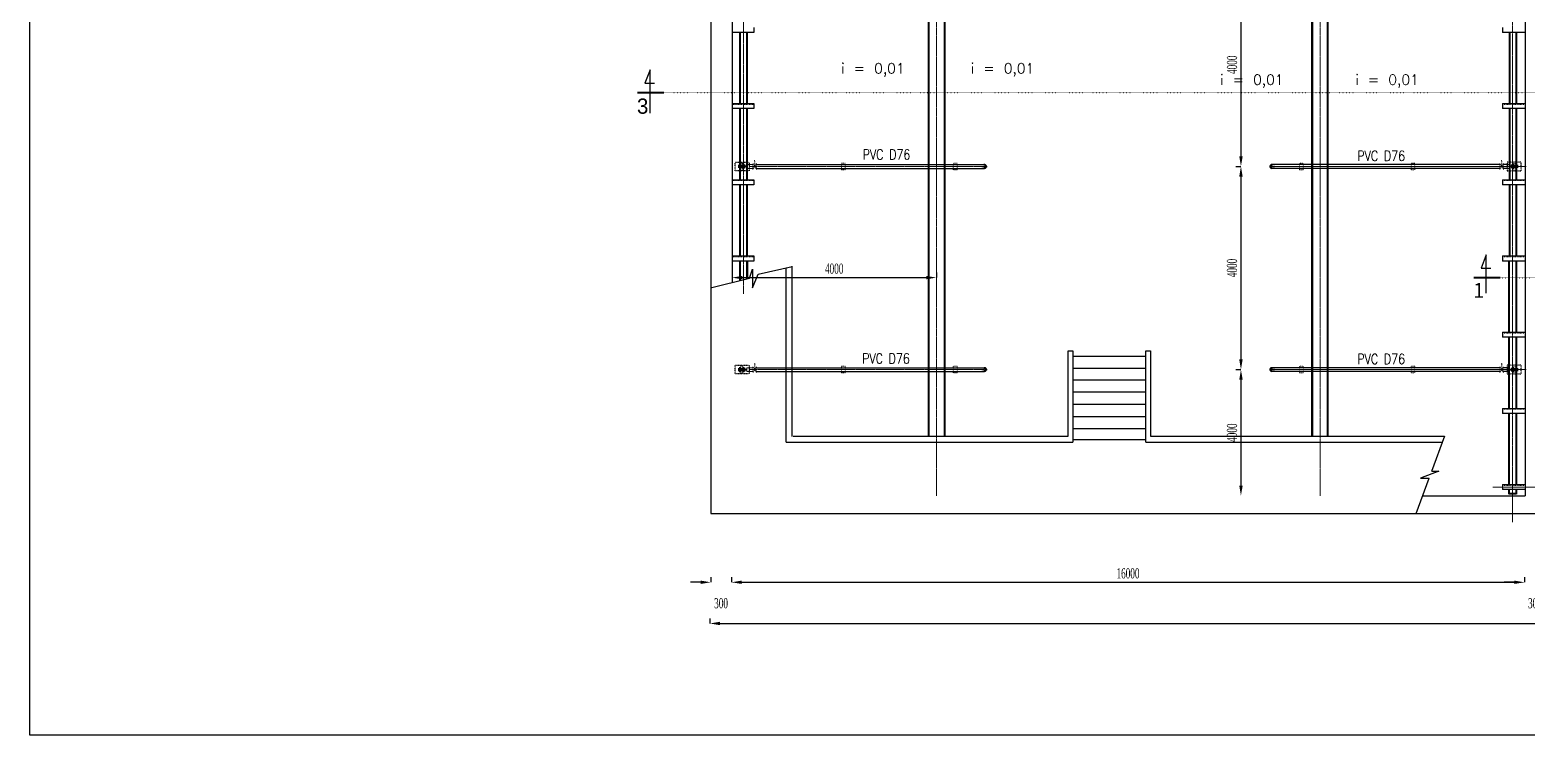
# Model space of a CAD drawing. Header units: millimetres. Extents: x -702765 to 835888, y -645289 to 262.
# Drawn here: x 616019 to 645473, y -341067 to -327185 of the extents above; entities that cross this region are included whole.
import ezdxf
from ezdxf.enums import TextEntityAlignment as Align

# ---------------------------------------------------------------- set-up
doc = ezdxf.new("R2010")
doc.units = ezdxf.units.MM
doc.header["$LTSCALE"] = 0.01
for name, pattern in [('ACAD_ISO07W100', [3, 0, -3]), ('AM_ISO02W050', [7.5, 6, -1.5]), ('AM_ISO08W050', [18, 12, -1.5, 3, -1.5]), ('AM_ISO08W050x2', [9, 6, -0.75, 1.5, -0.75]), ('CENTER', [2, 1.25, -0.25, 0.25, -0.25]), ('HIDDEN', [9.525, 6.35, -3.175]), ('HIDDEN2', [0.1875, 0.125, -0.0625])]:
    doc.linetypes.add(name, pattern=pattern)
for name, color, linetype, lineweight in [('AM_0N', 7, 'Continuous', 50), ('AM_3N', 6, 'AM_ISO02W050', 25), ('AM_4N', 92, 'Continuous', 25), ('AM_7N', 142, 'AM_ISO08W050', 9), ('duong tam', 6, 'CENTER', 9), ('NET KHUAT', 8, 'HIDDEN2', 9), ('ong phan phoi bun', 3, 'Continuous', 25)]:
    doc.layers.add(name, color=color, linetype=linetype, lineweight=lineweight)
for name, color, linetype in [('HACTH', 9, 'Continuous'), ('tam', 8, 'CENTER'), ('TEXT', 2, 'Continuous')]:
    doc.layers.add(name, color=color, linetype=linetype)
doc.styles.get("Standard").update_dxf_attribs({"font": 'txt.shx', "width": 0.85})
doc.styles.add('TECHNICLIGHT', font='tel_____.pfb')
doc.styles.add('text', font='romans.shx', dxfattribs={"width": 0.8, "bigfont": 'romansvn.shx'})
doc.styles.add('TQ', font='simhei.ttf')
doc.styles.add('TUYEN', font='vntimeh.shx', dxfattribs={"width": 0.6, "height": 200})
doc.dimstyles.new('D2', dxfattribs={"dimtxt": 200, "dimasz": 300, "dimexe": 0.18, "dimexo": 6.25, "dimgap": 50, "dimtad": 1, "dimdec": 0, "dimzin": 12, "dimdsep": 46, "dimtxsty": 'TUYEN', "dimcen": 0.09, "dimdle": 80, "dimclrd": 1, "dimclre": 1, "dimclrt": 2, "dimadec": 0, "dimazin": 0, "dimtfac": 0.000899191, "dimtdec": 0, "dimtofl": 0, "dimtmove": 2, "dimatfit": 3, "dimfxl": 0, "dimtolj": 1, "dimtzin": 12, "dimarcsym": 0})

# ---------------------------------------------------------------- blocks, each defined once
blk = doc.blocks.new('*D29')
at = {"layer": 'Defpoints', "color": 0, "linetype": 'Continuous'}
for p in [(629412, -337052), (629821, -337052), (629821, -338059)]:
    blk.add_point(p, dxfattribs=at)
at = {"layer": 'HACTH', "color": 1, "linetype": 'ByBlock', "lineweight": -2}
for p, q in [((629212, -338059), (629012, -338059)), ((629412, -337959), (629412, -338059)), ((629821, -337959), (629821, -338059)), ((630021, -338059), (630221, -338059))]:
    blk.add_line(p, q, dxfattribs=at)
at = {"layer": 'HACTH', "color": 1, "linetype": 'Continuous'}
for points in [[(629212, -338026), (629212, -338092), (629412, -338059)], [(630021, -338026), (630021, -338092), (629821, -338059)]]:
    blk.add_solid(points, dxfattribs=at)
at = {"layer": 'HACTH', "color": 2, "linetype": 'Continuous', "insert": (629616, -338472), "char_height": 200, "attachment_point": 5, "style": 'TUYEN'}
blk.add_mtext('\\A1;300', dxfattribs=at)
blk = doc.blocks.new('*D30')
at = {"layer": 'Defpoints', "color": 0, "linetype": 'Continuous'}
for p in [(629821, -337052), (645423, -337052), (645423, -338059)]:
    blk.add_point(p, dxfattribs=at)
at = {"layer": 'HACTH', "color": 1, "linetype": 'ByBlock', "lineweight": -2}
for p, q in [((629821, -337959), (629821, -338059)), ((630021, -338059), (645223, -338059)), ((645423, -337959), (645423, -338059))]:
    blk.add_line(p, q, dxfattribs=at)
at = {"layer": 'HACTH', "color": 1, "linetype": 'Continuous'}
for points in [[(630021, -338026), (630021, -338092), (629821, -338059)], [(645223, -338026), (645223, -338092), (645423, -338059)]]:
    blk.add_solid(points, dxfattribs=at)
at = {"layer": 'HACTH', "color": 2, "linetype": 'Continuous', "insert": (637622, -337884), "char_height": 200, "attachment_point": 5, "style": 'TUYEN'}
blk.add_mtext('\\A1;16000', dxfattribs=at)
blk = doc.blocks.new('*D31')
at = {"layer": 'Defpoints', "color": 0, "linetype": 'Continuous'}
for p in [(645423, -337052), (645833, -337052), (645833, -338059)]:
    blk.add_point(p, dxfattribs=at)
at = {"layer": 'HACTH', "color": 1, "linetype": 'ByBlock', "lineweight": -2}
for p, q in [((645223, -338059), (645023, -338059)), ((645423, -337959), (645423, -338059)), ((645833, -337959), (645833, -338059)), ((646033, -338059), (646233, -338059))]:
    blk.add_line(p, q, dxfattribs=at)
at = {"layer": 'HACTH', "color": 1, "linetype": 'Continuous'}
for points in [[(645223, -338026), (645223, -338092), (645423, -338059)], [(646033, -338026), (646033, -338092), (645833, -338059)]]:
    blk.add_solid(points, dxfattribs=at)
at = {"layer": 'HACTH', "color": 2, "linetype": 'Continuous', "insert": (645628, -338472), "char_height": 200, "attachment_point": 5, "style": 'TUYEN'}
blk.add_mtext('\\A1;300', dxfattribs=at)
blk = doc.blocks.new('*D36')
at = {"layer": 'Defpoints', "color": 0, "linetype": 'Continuous'}
for p in [(629396, -337040), (677877, -337040), (677877, -338870)]:
    blk.add_point(p, dxfattribs=at)
at = {"layer": 'HACTH', "color": 1, "linetype": 'ByBlock', "lineweight": -2}
for p, q in [((629396, -338770), (629396, -338870)), ((629596, -338870), (677677, -338870)), ((677877, -338770), (677877, -338870))]:
    blk.add_line(p, q, dxfattribs=at)
at = {"layer": 'HACTH', "color": 1, "linetype": 'Continuous'}
for points in [[(629596, -338836), (629596, -338903), (629396, -338870)], [(677677, -338836), (677677, -338903), (677877, -338870)]]:
    blk.add_solid(points, dxfattribs=at)
at = {"layer": 'HACTH', "color": 2, "linetype": 'Continuous', "insert": (653636, -338695), "char_height": 200, "attachment_point": 5, "style": 'TUYEN'}
blk.add_mtext('\\A1;60000', dxfattribs=at)
blk = doc.blocks.new('*D85')
at = {"layer": 'Defpoints', "color": 0, "linetype": 'Continuous'}
for p in [(629832, -331233), (633852, -331646), (633852, -332061)]:
    blk.add_point(p, dxfattribs=at)
at = {"layer": 'HACTH', "color": 1, "linetype": 'ByBlock', "lineweight": -2}
for p, q in [((629832, -331961), (629832, -332061)), ((630032, -332061), (633652, -332061)), ((633852, -331961), (633852, -332061))]:
    blk.add_line(p, q, dxfattribs=at)
at = {"layer": 'HACTH', "color": 1, "linetype": 'Continuous'}
for points in [[(630032, -332028), (630032, -332095), (629832, -332061)], [(633652, -332028), (633652, -332095), (633852, -332061)]]:
    blk.add_solid(points, dxfattribs=at)
at = {"layer": 'HACTH', "color": 2, "linetype": 'Continuous', "insert": (631842, -331886), "char_height": 200, "attachment_point": 5, "style": 'TUYEN'}
blk.add_mtext('\\A1;4000', dxfattribs=at)
blk = doc.blocks.new('*D212')
at = {"layer": 'Defpoints', "color": 0, "linetype": 'Continuous'}
for p in [(639506, -325872), (639506, -329872), (639844, -329872)]:
    blk.add_point(p, dxfattribs=at)
at = {"layer": 'HACTH', "color": 1, "linetype": 'ByBlock', "lineweight": -2}
for p, q in [((639744, -325872), (639845, -325872)), ((639844, -326072), (639844, -329672)), ((639744, -329872), (639845, -329872))]:
    blk.add_line(p, q, dxfattribs=at)
at = {"layer": 'HACTH', "color": 1, "linetype": 'Continuous'}
for points in [[(639811, -326072), (639878, -326072), (639844, -325872)], [(639811, -329672), (639878, -329672), (639844, -329872)]]:
    blk.add_solid(points, dxfattribs=at)
at = {"layer": 'HACTH', "color": 2, "linetype": 'Continuous', "insert": (639669, -327872), "char_height": 200, "attachment_point": 5, "rotation": 90, "style": 'TUYEN'}
blk.add_mtext('\\A1;4000', dxfattribs=at)
blk = doc.blocks.new('*D213')
at = {"layer": 'Defpoints', "color": 0, "linetype": 'Continuous'}
for p in [(639506, -329872), (639506, -333872), (639844, -333872)]:
    blk.add_point(p, dxfattribs=at)
at = {"layer": 'HACTH', "color": 1, "linetype": 'ByBlock', "lineweight": -2}
for p, q in [((639744, -329872), (639845, -329872)), ((639844, -330072), (639844, -333672)), ((639744, -333872), (639845, -333872))]:
    blk.add_line(p, q, dxfattribs=at)
at = {"layer": 'HACTH', "color": 1, "linetype": 'Continuous'}
for points in [[(639811, -330072), (639878, -330072), (639844, -329872)], [(639811, -333672), (639878, -333672), (639844, -333872)]]:
    blk.add_solid(points, dxfattribs=at)
at = {"layer": 'HACTH', "color": 2, "linetype": 'Continuous', "insert": (639669, -331872), "char_height": 200, "attachment_point": 5, "rotation": 90, "style": 'TUYEN'}
blk.add_mtext('\\A1;4000', dxfattribs=at)
blk = doc.blocks.new('*D214')
at = {"layer": 'Defpoints', "color": 0, "linetype": 'Continuous'}
for p in [(639506, -333872), (639844, -336355), (639844, -336355)]:
    blk.add_point(p, dxfattribs=at)
at = {"layer": 'HACTH', "color": 1, "linetype": 'ByBlock', "lineweight": -2}
for p, q in [((639744, -333872), (639845, -333872)), ((639844, -334072), (639844, -336155)), ((639844, -336355), (639844, -336355))]:
    blk.add_line(p, q, dxfattribs=at)
at = {"layer": 'HACTH', "color": 1, "linetype": 'Continuous'}
for points in [[(639811, -334072), (639878, -334072), (639844, -333872)], [(639811, -336155), (639878, -336155), (639844, -336355)]]:
    blk.add_solid(points, dxfattribs=at)
at = {"layer": 'HACTH', "color": 2, "linetype": 'Continuous', "insert": (639669, -335114), "char_height": 200, "attachment_point": 5, "rotation": 90, "style": 'TUYEN'}
blk.add_mtext('\\A1;4000', dxfattribs=at)

msp = doc.modelspace()

# ---------------------------------------------------------------- linework, layer by layer
for p, q in [((629416.4, -313872.3), (629416.4, -336703.7)), ((645434.6, -314241.4), (645434.6, -336355.4)), ((629832.2, -319441.1), (629832.2, -332156.2)), ((630259, -327135.4), (630259, -327235.4)), ((644989.1, -327135.4), (644989.1, -327235.4)), ((630259, -327235.4), (629832.2, -327235.4)), ((645434.6, -327235.4), (644989.1, -327235.4)), ((629832.2, -328635.4), (630259, -328635.4)), ((630259, -328635.4), (630259, -328735.4)), ((644989.1, -328635.4), (644989.1, -328735.4)), ((644989.1, -328635.4), (645434.6, -328635.4)), ((630259, -328735.4), (629832.2, -328735.4)), ((645434.6, -328735.4), (644989.1, -328735.4)), ((629832.2, -330135.4), (630259, -330135.4)), ((630259, -330135.4), (630259, -330235.4)), ((644989.1, -330135.4), (644989.1, -330235.4)), ((644989.1, -330135.4), (645434.6, -330135.4)), ((630259, -330235.4), (629832.2, -330235.4)), ((645434.6, -330235.4), (644989.1, -330235.4)), ((629832.2, -331635.4), (630259, -331635.4)), ((630259, -331635.4), (630259, -331735.4)), ((644989.1, -331635.4), (644989.1, -331735.4)), ((644989.1, -331635.4), (645434.6, -331635.4)), ((630259, -331735.4), (629832.2, -331735.4)), ((630173.8, -332070.9), (630231.4, -331898.2)), ((630231.4, -331898.2), (630231.4, -332262.8)), ((630346.6, -331994.1), (631014.9, -331841.5)), ((630894.8, -335298.8), (630894.8, -331868.9)), ((631014.9, -335190.2), (631014.9, -331839.1)), ((645434.6, -331735.4), (644989.1, -331735.4)), ((629405.7, -332262.8), (630173.8, -332070.9)), ((630231.4, -332262.8), (630346.6, -331994.1)), ((644989.1, -333135.4), (644989.1, -333235.4)), ((644989.1, -333135.4), (645434.6, -333135.4)), ((645434.6, -333235.4), (644989.1, -333235.4)), ((636446.1, -335185), (636446.1, -333499.8)), ((636446.1, -333499.8), (636537.6, -333499.8)), ((636537.6, -333499.8), (636537.6, -335298.8)), ((636537.6, -333609.5), (637970.9, -333609.5)), ((637970.9, -335298.8), (637970.9, -333499.8)), ((637970.9, -333499.8), (638062.4, -333499.8)), ((638062.4, -333499.8), (638062.4, -335184.5)), ((636537.6, -333842.2), (637970.9, -333842.2)), ((636537.6, -334074.3), (637970.9, -334074.3)), ((636537.6, -334307), (637970.9, -334307)), ((636537.6, -334555.5), (637970.9, -334555.5)), ((636540.6, -334794.5), (637976.8, -334794.5)), ((644989.1, -334635.4), (644989.1, -334735.4)), ((644989.1, -334635.4), (645434.6, -334635.4)), ((645434.6, -334735.4), (644989.1, -334735.4)), ((636540.6, -335028.8), (637976.8, -335028.8)), ((643599.5, -335872.3), (643855, -335175.4)), ((630894.8, -335298.8), (636537.6, -335298.8)), ((631031.6, -335184.5), (636446.1, -335184.5)), ((636540.6, -335248.5), (637976.8, -335248.5)), ((637970.9, -335298.8), (643809.8, -335298.8)), ((638062.4, -335184.5), (643851.7, -335184.5)), ((643294.5, -336704.3), (643549.7, -336008.1)), ((643736.2, -335872.3), (643373.8, -336008.1)), ((643373.8, -336008.1), (643549.7, -336008.1)), ((643599.5, -335872.3), (643736.2, -335872.3)), ((643416.2, -336355.4), (645432.6, -336355.4)), ((644989.1, -336135.4), (645434.6, -336135.4)), ((644989.1, -336135.4), (644989.1, -336235.4)), ((645434.6, -336235.4), (644989.1, -336235.4)), ((629416.4, -336703.7), (646199, -336703.7))]:
    msp.add_line(p, q)
at = {"color": 4}
for p, q in [((628218.9, -327969.4), (628117.3, -328230.7)), ((628218.9, -328825.2), (628218.9, -327969.4)), ((628117.3, -328230.7), (628306.1, -328230.7)), ((644670.4, -331613.1), (644568.8, -331874.4)), ((644670.4, -332367.9), (644670.4, -331613.1)), ((644568.8, -331874.4), (644757.6, -331874.4))]:
    msp.add_line(p, q, dxfattribs=at)
at = {"linetype": 'HIDDEN', "ltscale": 0.2}
for p, q in [((629832.2, -328645.4), (630259, -328645.4)), ((644989.1, -328645.4), (645434.6, -328645.4)), ((629832.2, -330145.4), (630259, -330145.4)), ((644989.1, -330145.4), (645434.6, -330145.4)), ((629832.2, -331645.4), (630259, -331645.4)), ((644989.1, -331645.4), (645434.6, -331645.4)), ((644989.1, -333145.4), (645434.6, -333145.4)), ((644989.1, -334645.4), (645434.6, -334645.4)), ((644989.1, -336145.4), (645434.6, -336145.4))]:
    msp.add_line(p, q, dxfattribs=at)
at = {"linetype": 'HIDDEN', "ltscale": 300, "const_width": 40}
for points in [[(633703.2, -315395.9), (633703.2, -335184.5)], [(634013.1, -315395.9), (634013.1, -335184.5)], [(641245.5, -315392.6), (641245.5, -335184.5)], [(641552.1, -315392.6), (641552.1, -335184.5)]]:
    msp.add_lwpolyline(points, dxfattribs=at)
at = {"const_width": 40}
for points in [[(629987.1, -327235.4), (629987.1, -328635.4)], [(630125.5, -327235.4), (630125.5, -328635.4)], [(645128.7, -327235.4), (645128.7, -328635.4)], [(645260.5, -327235.4), (645260.5, -328635.4)], [(629987.1, -328735.4), (629987.1, -330135.4)], [(630125.5, -328735.4), (630125.5, -330135.4)], [(645128.7, -328735.4), (645128.7, -330135.4)], [(645260.5, -328735.4), (645260.5, -330135.4)], [(629987.1, -330235.4), (629987.1, -331635.4)], [(630125.5, -330235.4), (630125.5, -331635.4)], [(645128.7, -330235.4), (645128.7, -331635.4)], [(645260.5, -330235.4), (645260.5, -331635.4)], [(629987.1, -331735.4), (629987.1, -332117.5)], [(630129.7, -331735.4), (630129.7, -332081.9)], [(645116.7, -331735.4), (645116.7, -333135.4)], [(645260.5, -331735.4), (645260.5, -333135.4)], [(645116.7, -333235.4), (645116.7, -334635.4)], [(645260.5, -333235.4), (645260.5, -334635.4)], [(645116.7, -334735.4), (645116.7, -336135.4)], [(645260.5, -334735.4), (645260.5, -336135.4)], [(645116.7, -336235.4), (645116.7, -336325.4)], [(645116.7, -336315.4), (645260.5, -336315.4)], [(645260.5, -336235.4), (645260.5, -336325.4)]]:
    msp.add_lwpolyline(points, dxfattribs=at)
at = {"color": 4, "const_width": 40}
for points in [[(627972, -328419.4), (628494.9, -328419.4)], [(644423.5, -332063.1), (644946.4, -332063.1)]]:
    msp.add_lwpolyline(points, dxfattribs=at)
at = {"color": 2}
for points in [[(632041.3, -328214, 0, 0, 0), (633039, -328214, 50, 0, 0), (633246.9, -328214, 0, 0, 0)], [(635699.7, -328214, 0, 0, 0), (634701.9, -328214, 50, 0, 0), (634494.1, -328214, 0, 0, 0)], [(639541.7, -328437.7, 0, 0, 0), (640539.4, -328437.7, 50, 0, 0), (640747.3, -328437.7, 0, 0, 0)], [(643200.1, -328437.7, 0, 0, 0), (642202.3, -328437.7, 50, 0, 0), (641994.5, -328437.7, 0, 0, 0)]]:
    msp.add_lwpolyline(points, format="xyseb", dxfattribs=at)
at = {"layer": 'AM_0N'}
for p, q in [((629974.3, -329842.2), (629971.4, -329847.3)), ((629971.4, -329897.2), (629971.4, -329847.3)), ((629974.3, -329842.2), (630004.4, -329842.2)), ((629974.3, -329857.2), (630004.4, -329857.2)), ((630004.4, -329842.2), (630007.4, -329847.3)), ((630007.4, -329897.2), (630007.4, -329847.3)), ((630007.4, -329854.3), (630007.4, -329890.3)), ((630040.3, -329842.2), (630037.4, -329847.3)), ((630037.4, -329897.2), (630037.4, -329847.3)), ((630037.4, -329854.3), (630037.4, -329890.3)), ((630070.4, -329842.2), (630040.3, -329842.2)), ((630070.4, -329857.2), (630040.3, -329857.2)), ((630070.4, -329842.2), (630073.4, -329847.3)), ((630073.4, -329897.2), (630073.4, -329847.3)), ((630073.4, -329854.3), (630090.3, -329854.3)), ((630090.3, -329890.3), (630090.3, -329854.3)), ((630090.3, -329854.3), (630093.1, -329857)), ((630093.1, -329887.5), (630093.1, -329857)), ((645162.3, -329854.3), (645159.5, -329857)), ((645159.5, -329887.5), (645159.5, -329857)), ((645179.2, -329854.3), (645162.3, -329854.3)), ((645162.3, -329890.3), (645162.3, -329854.3)), ((645182.2, -329842.2), (645179.2, -329847.3)), ((645179.2, -329897.2), (645179.2, -329847.3)), ((645182.2, -329842.2), (645212.3, -329842.2)), ((645182.2, -329857.2), (645212.3, -329857.2)), ((645212.3, -329842.2), (645215.2, -329847.3)), ((645215.2, -329897.2), (645215.2, -329847.3)), ((645215.2, -329854.3), (645215.2, -329890.3)), ((645248.2, -329842.2), (645245.2, -329847.3)), ((645245.2, -329897.2), (645245.2, -329847.3)), ((645245.2, -329854.3), (645245.2, -329890.3)), ((645278.3, -329842.2), (645248.2, -329842.2)), ((645278.3, -329857.2), (645248.2, -329857.2)), ((645278.3, -329842.2), (645281.2, -329847.3)), ((645281.2, -329897.2), (645281.2, -329847.3)), ((629974.3, -329902.3), (629971.4, -329897.2)), ((629974.3, -329887.3), (630004.4, -329887.3)), ((629974.3, -329902.3), (630004.4, -329902.3)), ((630004.4, -329902.3), (630007.4, -329897.2)), ((630040.3, -329902.3), (630037.4, -329897.2)), ((630070.4, -329887.3), (630040.3, -329887.3)), ((630070.4, -329902.3), (630040.3, -329902.3)), ((630070.4, -329902.3), (630073.4, -329897.2)), ((630073.4, -329890.3), (630090.3, -329890.3)), ((630093.1, -329887.5), (630090.3, -329890.3)), ((645159.5, -329887.5), (645162.3, -329890.3)), ((645179.2, -329890.3), (645162.3, -329890.3)), ((645182.2, -329902.3), (645179.2, -329897.2)), ((645182.2, -329887.3), (645212.3, -329887.3)), ((645182.2, -329902.3), (645212.3, -329902.3)), ((645212.3, -329902.3), (645215.2, -329897.2)), ((645248.2, -329902.3), (645245.2, -329897.2)), ((645278.3, -329887.3), (645248.2, -329887.3)), ((645278.3, -329902.3), (645248.2, -329902.3)), ((645278.3, -329902.3), (645281.2, -329897.2)), ((629974.3, -333842.2), (629971.4, -333847.3)), ((629971.4, -333897.2), (629971.4, -333847.3)), ((629974.3, -333902.3), (629971.4, -333897.2)), ((629974.3, -333842.2), (630004.4, -333842.2)), ((629974.3, -333857.2), (630004.4, -333857.2)), ((629974.3, -333887.3), (630004.4, -333887.3)), ((629974.3, -333902.3), (630004.4, -333902.3)), ((630004.4, -333842.2), (630007.4, -333847.3)), ((630004.4, -333902.3), (630007.4, -333897.2)), ((630007.4, -333897.2), (630007.4, -333847.3)), ((630007.4, -333854.3), (630007.4, -333890.3)), ((630040.3, -333842.2), (630037.4, -333847.3)), ((630037.4, -333897.2), (630037.4, -333847.3)), ((630037.4, -333854.3), (630037.4, -333890.3)), ((630040.3, -333902.3), (630037.4, -333897.2)), ((630070.4, -333842.2), (630040.3, -333842.2)), ((630070.4, -333857.2), (630040.3, -333857.2)), ((630070.4, -333887.3), (630040.3, -333887.3)), ((630070.4, -333902.3), (630040.3, -333902.3)), ((630070.4, -333842.2), (630073.4, -333847.3)), ((630070.4, -333902.3), (630073.4, -333897.2)), ((630073.4, -333897.2), (630073.4, -333847.3)), ((630073.4, -333854.3), (630090.3, -333854.3)), ((630073.4, -333890.3), (630090.3, -333890.3)), ((630090.3, -333890.3), (630090.3, -333854.3)), ((630090.3, -333854.3), (630093.1, -333857)), ((630093.1, -333887.5), (630090.3, -333890.3)), ((630093.1, -333887.5), (630093.1, -333857)), ((645162.3, -333854.3), (645159.5, -333857)), ((645159.5, -333887.5), (645159.5, -333857)), ((645159.5, -333887.5), (645162.3, -333890.3)), ((645179.2, -333854.3), (645162.3, -333854.3)), ((645162.3, -333890.3), (645162.3, -333854.3)), ((645179.2, -333890.3), (645162.3, -333890.3)), ((645182.2, -333842.2), (645179.2, -333847.3)), ((645179.2, -333897.2), (645179.2, -333847.3)), ((645182.2, -333902.3), (645179.2, -333897.2)), ((645182.2, -333842.2), (645212.3, -333842.2)), ((645182.2, -333857.2), (645212.3, -333857.2)), ((645182.2, -333887.3), (645212.3, -333887.3)), ((645182.2, -333902.3), (645212.3, -333902.3)), ((645212.3, -333842.2), (645215.2, -333847.3)), ((645212.3, -333902.3), (645215.2, -333897.2)), ((645215.2, -333897.2), (645215.2, -333847.3)), ((645215.2, -333854.3), (645215.2, -333890.3)), ((645248.2, -333842.2), (645245.2, -333847.3)), ((645245.2, -333897.2), (645245.2, -333847.3)), ((645245.2, -333854.3), (645245.2, -333890.3)), ((645248.2, -333902.3), (645245.2, -333897.2)), ((645278.3, -333842.2), (645248.2, -333842.2)), ((645278.3, -333857.2), (645248.2, -333857.2)), ((645278.3, -333887.3), (645248.2, -333887.3)), ((645278.3, -333902.3), (645248.2, -333902.3)), ((645278.3, -333842.2), (645281.2, -333847.3)), ((645278.3, -333902.3), (645281.2, -333897.2)), ((645281.2, -333897.2), (645281.2, -333847.3))]:
    msp.add_line(p, q, dxfattribs=at)
for centre, radius, start, end in [((629989.5, -329849.7), 16.9, 153.65374, 206.34626), ((630037.6, -329872.3), 65.1, 166.65046, 193.34954), ((629989.2, -329849.7), 16.9, 333.65374, 26.34626), ((629941.1, -329872.3), 65.1, 346.65046, 13.34954), ((630055.5, -329849.7), 16.9, 153.65374, 206.34626), ((630103.6, -329872.3), 65.1, 166.65046, 193.34954), ((630055.2, -329849.7), 16.9, 333.65374, 26.34626), ((630007.1, -329872.3), 65.1, 346.65046, 13.34954), ((645197.3, -329849.7), 16.9, 153.65374, 206.34626), ((645245.5, -329872.3), 65.1, 166.65046, 193.34954), ((645197.1, -329849.7), 16.9, 333.65374, 26.34626), ((645149, -329872.3), 65.1, 346.65046, 13.34954), ((645263.3, -329849.7), 16.9, 153.65374, 206.34626), ((645311.5, -329872.3), 65.1, 166.65046, 193.34954), ((645263.1, -329849.7), 16.9, 333.65374, 26.34626), ((645215, -329872.3), 65.1, 346.65046, 13.34954), ((629989.5, -329894.8), 16.9, 153.65374, 206.34626), ((629989.2, -329894.8), 16.9, 333.65374, 26.34626), ((630055.5, -329894.8), 16.9, 153.65374, 206.34626), ((630055.2, -329894.8), 16.9, 333.65374, 26.34626), ((645197.3, -329894.8), 16.9, 153.65374, 206.34626), ((645197.1, -329894.8), 16.9, 333.65374, 26.34626), ((645263.3, -329894.8), 16.9, 153.65374, 206.34626), ((645263.1, -329894.8), 16.9, 333.65374, 26.34626), ((629989.5, -333849.7), 16.9, 153.65374, 206.34626), ((630037.6, -333872.3), 65.1, 166.65046, 193.34954), ((629989.5, -333894.8), 16.9, 153.65374, 206.34626), ((629989.2, -333849.7), 16.9, 333.65374, 26.34626), ((629941.1, -333872.3), 65.1, 346.65046, 13.34954), ((629989.2, -333894.8), 16.9, 333.65374, 26.34626), ((630055.5, -333849.7), 16.9, 153.65374, 206.34626), ((630103.6, -333872.3), 65.1, 166.65046, 193.34954), ((630055.5, -333894.8), 16.9, 153.65374, 206.34626), ((630055.2, -333849.7), 16.9, 333.65374, 26.34626), ((630007.1, -333872.3), 65.1, 346.65046, 13.34954), ((630055.2, -333894.8), 16.9, 333.65374, 26.34626), ((645197.3, -333849.7), 16.9, 153.65374, 206.34626), ((645245.5, -333872.3), 65.1, 166.65046, 193.34954), ((645197.3, -333894.8), 16.9, 153.65374, 206.34626), ((645197.1, -333849.7), 16.9, 333.65374, 26.34626), ((645149, -333872.3), 65.1, 346.65046, 13.34954), ((645197.1, -333894.8), 16.9, 333.65374, 26.34626), ((645263.3, -333849.7), 16.9, 153.65374, 206.34626), ((645311.5, -333872.3), 65.1, 166.65046, 193.34954), ((645263.3, -333894.8), 16.9, 153.65374, 206.34626), ((645263.1, -333849.7), 16.9, 333.65374, 26.34626), ((645215, -333872.3), 65.1, 346.65046, 13.34954), ((645263.1, -333894.8), 16.9, 333.65374, 26.34626)]:
    msp.add_arc(centre, radius, start, end, dxfattribs=at)
at = {"layer": 'AM_3N', "linetype": 'ACAD_ISO07W100', "ltscale": 50}
for p, q in [((628494.9, -328419.4), (680486.9, -328419.4)), ((644946.4, -332063.1), (646423.1, -332063.1))]:
    msp.add_line(p, q, dxfattribs=at)
at = {"layer": 'AM_4N'}
for p, q in [((630073.4, -329856.7), (630092.7, -329856.7)), ((645179.2, -329856.7), (645159.9, -329856.7)), ((630073.4, -329887.8), (630092.7, -329887.8)), ((645179.2, -329887.8), (645159.9, -329887.8)), ((630073.4, -333856.7), (630092.7, -333856.7)), ((630073.4, -333887.8), (630092.7, -333887.8)), ((645179.2, -333856.7), (645159.9, -333856.7)), ((645179.2, -333887.8), (645159.9, -333887.8))]:
    msp.add_line(p, q, dxfattribs=at)
at = {"layer": 'AM_7N', "linetype": 'AM_ISO08W050x2'}
for p, q in [((629962.4, -329872.3), (630016.4, -329872.3)), ((630082.4, -329872.3), (630028.4, -329872.3)), ((645170.2, -329872.3), (645224.2, -329872.3)), ((645290.2, -329872.3), (645236.2, -329872.3)), ((629962.4, -333872.3), (630016.4, -333872.3)), ((630082.4, -333872.3), (630028.4, -333872.3)), ((645170.2, -333872.3), (645224.2, -333872.3)), ((645290.2, -333872.3), (645236.2, -333872.3))]:
    msp.add_line(p, q, dxfattribs=at)
at = {"layer": 'duong tam', "ltscale": 200}
for p, q in [((645188.6, -313783.1), (645188.6, -336875.5)), ((633851.7, -315395.9), (633851.7, -336355.4)), ((641399.9, -315395.9), (641399.9, -336355.4)), ((630055.4, -319377.4), (630055.4, -332379.5)), ((630169.7, -329872.3), (634749.2, -329872.3)), ((645082.9, -329872.3), (640503.4, -329872.3)), ((640516, -329872.3), (645453.4, -329872.3)), ((630169.7, -333872.3), (634749.2, -333872.3)), ((645082.9, -333872.3), (640503.4, -333872.3)), ((640516, -333872.3), (645453.4, -333872.3)), ((644796.7, -336185.4), (646372, -336185.4))]:
    msp.add_line(p, q, dxfattribs=at)
at = {"layer": 'NET KHUAT', "ltscale": 200}
for p, q in [((630125.4, -329834.3), (630125.4, -329910.3)), ((630125.4, -329834.3), (630169.7, -329834.3)), ((630169.7, -329834.3), (630240.9, -329834.3)), ((645082.9, -329834.3), (645011.7, -329834.3)), ((645127.2, -329834.3), (645082.9, -329834.3)), ((645127.2, -329834.3), (645127.2, -329910.3)), ((630125.4, -329910.3), (630169.7, -329910.3)), ((630169.7, -329910.3), (630240.9, -329910.3)), ((645082.9, -329910.3), (645011.7, -329910.3)), ((645127.2, -329910.3), (645082.9, -329910.3)), ((630125.4, -333834.3), (630125.4, -333910.3)), ((630125.4, -333834.3), (630169.7, -333834.3)), ((630125.4, -333910.3), (630169.7, -333910.3)), ((630169.7, -333834.3), (630240.9, -333834.3)), ((630169.7, -333910.3), (630240.9, -333910.3)), ((645082.9, -333834.3), (645011.7, -333834.3)), ((645082.9, -333910.3), (645011.7, -333910.3)), ((645127.2, -333834.3), (645082.9, -333834.3)), ((645127.2, -333910.3), (645082.9, -333910.3)), ((645127.2, -333834.3), (645127.2, -333910.3))]:
    msp.add_line(p, q, dxfattribs=at)
at = {"layer": 'NET KHUAT'}
for p, q in [((630240.9, -329812.3), (630240.9, -329932.2)), ((630240.9, -329812.3), (630316.5, -329932.2)), ((630316.5, -329812.3), (630240.9, -329932.2)), ((630278.7, -329872.3), (630278.7, -329762.2)), ((630316.5, -329812.3), (630316.5, -329932.2)), ((644936.1, -329812.3), (644936.1, -329932.2)), ((645011.7, -329812.3), (644936.1, -329932.2)), ((644936.1, -329812.3), (645011.7, -329932.2)), ((644973.9, -329872.3), (644973.9, -329762.2)), ((645011.7, -329812.3), (645011.7, -329932.2)), ((630240.9, -333812.3), (630240.9, -333932.2)), ((630240.9, -333812.3), (630316.5, -333932.2)), ((630316.5, -333812.3), (630240.9, -333932.2)), ((630278.7, -333872.3), (630278.7, -333762.2)), ((630316.5, -333812.3), (630316.5, -333932.2)), ((644936.1, -333812.3), (644936.1, -333932.2)), ((645011.7, -333812.3), (644936.1, -333932.2)), ((644936.1, -333812.3), (645011.7, -333932.2)), ((644973.9, -333872.3), (644973.9, -333762.2)), ((645011.7, -333812.3), (645011.7, -333932.2))]:
    msp.add_line(p, q, dxfattribs=at)
for points in [[(631985.1, -329807.3), (632059.6, -329807.3), (632059.6, -329937.2), (631985.1, -329937.2)], [(634185.1, -329807.3), (634259.6, -329807.3), (634259.6, -329937.2), (634185.1, -329937.2)], [(641067.4, -329807.3), (640993, -329807.3), (640993, -329937.2), (641067.4, -329937.2)], [(643267.4, -329807.3), (643193, -329807.3), (643193, -329937.2), (643267.4, -329937.2)], [(631985.1, -333807.3), (632059.6, -333807.3), (632059.6, -333937.2), (631985.1, -333937.2)], [(634185.1, -333807.3), (634259.6, -333807.3), (634259.6, -333937.2), (634185.1, -333937.2)], [(641067.4, -333807.3), (640993, -333807.3), (640993, -333937.2), (641067.4, -333937.2)], [(643267.4, -333807.3), (643193, -333807.3), (643193, -333937.2), (643267.4, -333937.2)]]:
    msp.add_lwpolyline(points, close=True, dxfattribs=at)
for centre in [(630278.7, -329757.7), (644973.9, -329757.7), (630278.7, -333757.7), (644973.9, -333757.7)]:
    msp.add_circle(centre, 4.5, dxfattribs=at)
at = {"layer": 'ong phan phoi bun'}
for p, q in [((630316.5, -329834.3), (634799.2, -329834.3)), ((644936.1, -329834.3), (640453.4, -329834.3)), ((645082.9, -329834.3), (645011.7, -329834.3)), ((630316.5, -329910.3), (634799.2, -329910.3)), ((644936.1, -329910.3), (640453.4, -329910.3)), ((645082.9, -329910.3), (645011.7, -329910.3)), ((630316.5, -333834.3), (634799.2, -333834.3)), ((630316.5, -333910.3), (634799.2, -333910.3)), ((644936.1, -333834.3), (640453.4, -333834.3)), ((644936.1, -333910.3), (640453.4, -333910.3)), ((645082.9, -333834.3), (645011.7, -333834.3)), ((645082.9, -333910.3), (645011.7, -333910.3))]:
    msp.add_line(p, q, dxfattribs=at)
for centre, start, end in [((634788.3, -329872.3), 278.30521, 81.69479), ((634799.2, -329872.3), 270, 90.0002), ((640453.4, -329872.3), 89.9998, 270), ((640464.3, -329872.3), 98.30521, 261.69479), ((634788.3, -333872.3), 278.30521, 81.69479), ((634799.2, -333872.3), 270, 90.0002), ((640453.4, -333872.3), 89.9998, 270), ((640464.3, -333872.3), 98.30521, 261.69479)]:
    msp.add_arc(centre, 38, start, end, dxfattribs=at)
at = {"layer": 'tam'}
for p, q in [((630007.4, -329788), (630007.4, -329956.5)), ((630037.4, -329788), (630037.4, -329956.5)), ((645356.6, -329788), (645082.9, -329788)), ((645082.9, -329788), (645082.9, -329956.5)), ((645215.2, -329788), (645215.2, -329956.5)), ((645245.2, -329788), (645245.2, -329956.5)), ((645356.6, -329956.5), (645356.6, -329788)), ((645082.9, -329956.5), (645356.6, -329956.5)), ((630007.4, -333788), (630007.4, -333956.5)), ((630037.4, -333788), (630037.4, -333956.5)), ((645356.6, -333788), (645082.9, -333788)), ((645082.9, -333788), (645082.9, -333956.5)), ((645082.9, -333956.5), (645356.6, -333956.5)), ((645215.2, -333788), (645215.2, -333956.5)), ((645245.2, -333788), (645245.2, -333956.5)), ((645356.6, -333956.5), (645356.6, -333788))]:
    msp.add_line(p, q, dxfattribs=at)
at = {"layer": 'tam', "color": 8, "ltscale": 25}
for p, q in [((634749.2, -329872.3), (634849.2, -329872.3)), ((634799.2, -329922.3), (634799.2, -329822.3)), ((640403.4, -329872.3), (640503.4, -329872.3)), ((640503.4, -329872.3), (640403.4, -329872.3)), ((640453.4, -329922.3), (640453.4, -329822.3)), ((640453.4, -329922.3), (640453.4, -329822.3)), ((634749.2, -333872.3), (634849.2, -333872.3)), ((634799.2, -333922.3), (634799.2, -333822.3)), ((640403.4, -333872.3), (640503.4, -333872.3)), ((640503.4, -333872.3), (640403.4, -333872.3)), ((640453.4, -333922.3), (640453.4, -333822.3)), ((640453.4, -333922.3), (640453.4, -333822.3))]:
    msp.add_line(p, q, dxfattribs=at)
at = {"layer": 'tam'}
for points in [[(629896, -329788), (630169.7, -329788), (630169.7, -329956.5), (629896, -329956.5)], [(629896, -333788), (630169.7, -333788), (630169.7, -333956.5), (629896, -333956.5)]]:
    msp.add_lwpolyline(points, close=True, dxfattribs=at)
at = {"layer": 'TEXT', "linetype": 'Continuous'}
msp.add_lwpolyline([(616019.3, -281263.4), (700699.3, -281263.4), (700699.3, -341066.9), (616019.3, -341066.9)], close=True, dxfattribs=at)

# ---------------------------------------------------------------- texts
at = {"color": 4}
for p in [(632603.4, -328041.7), (635153.6, -328041.7), (640058.3, -328265.5), (642719, -328265.5)]:
    msp.add_text('i = 0,01', height=200, dxfattribs=at).set_placement(p, align=Align.CENTER)
for s, style, p in [('3', 'TECHNICLIGHT', (628073.7, -328835.9)), ('1', 'TQ', (644525.2, -332459.2))]:
    msp.add_text(s, height=300, dxfattribs=dict(at, style=style)).set_placement(p, align=Align.CENTER)
at = {"layer": 'HACTH', "color": 4, "char_height": 200, "width": 10494.084, "attachment_point": 1, "style": 'text'}
for insert in [(632400.9, -329538.5), (642133.7, -329564.2), (632390.7, -333555.4), (642133.7, -333564.2)]:
    msp.add_mtext('{\\Fromand,romandvn|c0;PVC D76}', dxfattribs=dict(at, insert=insert))

# ---------------------------------------------------------------- dimensions: what is measured, and where the dimension line sits
at = {"layer": 'HACTH', "linetype": 'Continuous'}
for base, p1, p2, picture, middle in [((639844.4, -329872.3), (639505.7, -325872.3), (639505.7, -329872.3), '*D212', (639669.4, -327872.3)), ((639844.4, -333872.3), (639505.7, -329872.3), (639505.7, -333872.3), '*D213', (639669.4, -331872.3))]:
    dim = msp.add_linear_dim(base=base, p1=p1, p2=p2, angle=90, dimstyle='D2', override={"dimasz": 200, "dimgap": 75, "dimcen": 40, "dimfxl": 100, "dimfxlon": 1, "dimarcsym": 1}, dxfattribs=at)
    dim.commit()
    dim.dimension.update_dxf_attribs({"geometry": picture, "text_midpoint": middle})
for base, p1, p2, text, picture, middle in [((633851.7, -332061.2), (629832.2, -331233), (633851.7, -331646.2), '4000', '*D85', (631842, -331886.2)), ((629821.1, -338059.2), (629411.6, -337051.9), (629821.1, -337051.9), '300', '*D29', (629616.4, -338471.8)), ((677876.6, -338869.6), (629396.3, -337040.1), (677876.6, -337040.1), '60000', '*D36', (653636.5, -338694.6)), ((645423.4, -338059.2), (629821.1, -337051.9), (645423.4, -337051.9), '16000', '*D30', (637622.3, -337884.2)), ((645832.9, -338059.2), (645423.4, -337051.9), (645832.9, -337051.9), '300', '*D31', (645628.1, -338471.8))]:
    dim = msp.add_linear_dim(base=base, p1=p1, p2=p2, text=text, dimstyle='D2', override={"dimasz": 200, "dimgap": 75, "dimcen": 40, "dimfxl": 100, "dimfxlon": 1, "dimarcsym": 1}, dxfattribs=at)
    dim.commit()
    dim.dimension.update_dxf_attribs({"geometry": picture, "text_midpoint": middle})
dim = msp.add_linear_dim(base=(639844.4, -336355.4), p1=(639505.7, -333872.3), p2=(639844.4, -336355.4), angle=90, text='4000', dimstyle='D2', override={"dimasz": 200, "dimgap": 75, "dimcen": 40, "dimfxl": 100, "dimfxlon": 1, "dimarcsym": 1}, dxfattribs=at)
dim.commit()
dim.dimension.update_dxf_attribs({"geometry": '*D214', "text_midpoint": (639669.4, -335113.8)})

doc.saveas('drawing.dxf')
